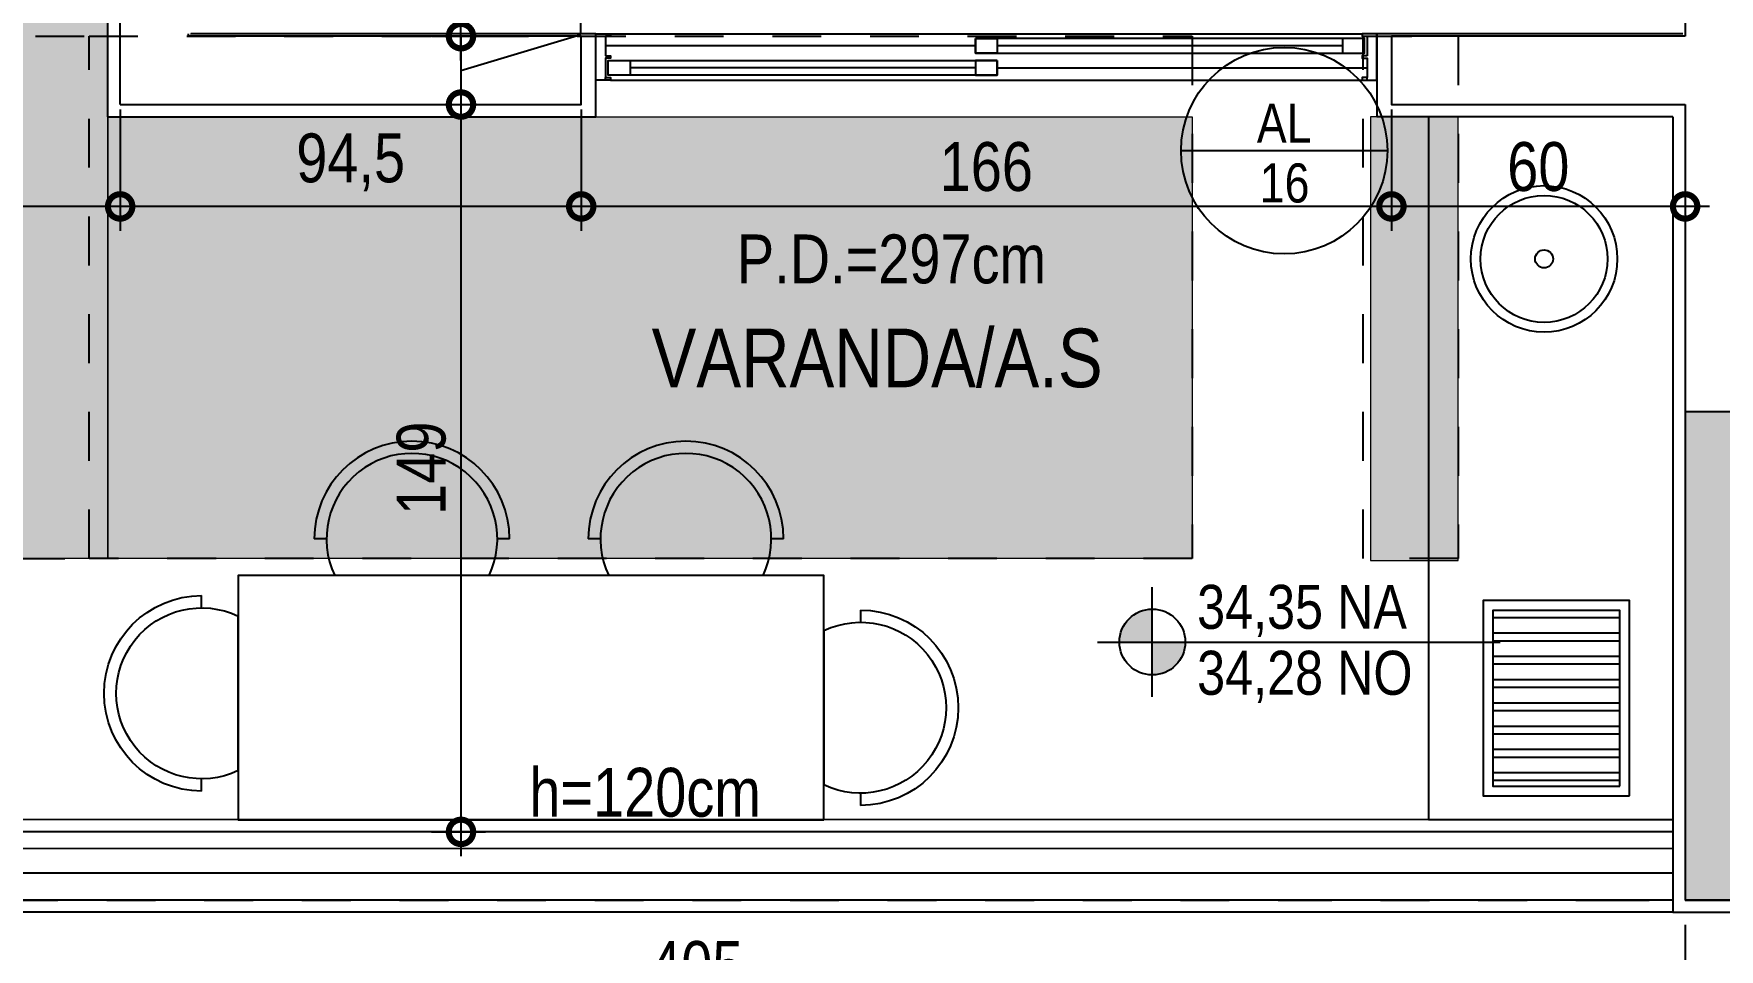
# Model space of a CAD drawing. Header units: metres. Extents: x -23 to 570, y -54 to 184.
# Drawn here: x 27.367 to 30.82, y -3.1 to -1.226 of the extents above; entities that cross this region are included whole.
import ezdxf
from ezdxf.enums import TextEntityAlignment as Align

# ---------------------------------------------------------------- set-up
doc = ezdxf.new("R2010")
doc.units = ezdxf.units.M
doc.header["$PDMODE"] = 35
doc.linetypes.add('DASHEDX2', pattern=[1.5, 1, -0.5])
for name, color, linetype in [('1', 232, 'DASHEDX2'), ('4', 2, 'Continuous'), ('ARQ-DIM', 2, 'Continuous'), ('ARQ-SIM', 1, 'Continuous'), ('ARQ-TXT', 2, 'Continuous'), ('PUC$0$ARQ-ALV ACAB', 4, 'Continuous'), ('PUC$0$ARQ-ALV OSSO', 5, 'Continuous'), ('PUC$0$ARQ-AUX', 7, 'Continuous'), ('PUC$0$ARQ-AUX1', 1, 'Continuous'), ('PUC$0$ARQ-AUX1 @ 1', 1, 'Continuous'), ('PUC$0$ARQ-AUX2', 2, 'Continuous'), ('PUC$0$ARQ-HID', 7, 'Continuous'), ('PUC$0$ARQ-MOB', 7, 'Continuous')]:
    doc.layers.add(name, color=color, linetype=linetype)
doc.layers.add('PUC$0$ARQ-FORRO', color=9, linetype='Continuous', lineweight=5)
doc.styles.add('Adesa', font='ARIALN.TTF')
doc.dimstyles.new('ADESA 1-0050', dxfattribs={"dimtxt": 0.1, "dimasz": 0.1, "dimexe": 0.05, "dimexo": 0.05, "dimgap": 0.03, "dimtad": 1, "dimdec": 1, "dimlfac": 100, "dimzin": 12, "dimtxsty": 'Adesa', "dimblk": 'DOTSMALL', "dimcen": 1, "dimdle": 0.05, "dimclrd": 1, "dimclre": 1, "dimclrt": 256, "dimazin": 3, "dimtm": 1e-09, "dimtfac": 1, "dimtdec": 1, "dimtmove": 1, "dimatfit": 0, "dimldrblk": 'DOTSMALL', "dimfxl": 0.8, "dimtvp": 2, "dimtolj": 1, "dimtzin": 0, "dimarcsym": 0})

# ---------------------------------------------------------------- blocks, each defined once
blk = doc.blocks.new('_DotSmall')
at = {"color": 0, "linetype": 'ByBlock', "const_width": 0.5}
blk.add_lwpolyline([(-0.0625, 0, 1), (0.0625, 0, 1)], format="xyb", close=True, dxfattribs=at)
blk = doc.blocks.new('*D199')
at = {"layer": 'ARQ-DIM', "color": 1, "lineweight": -2, "transparency": 16777216}
for p, q in [((30.1483, -1.3807), (30.1483, -1.6294)), ((30.75, -1.415), (30.75, -1.6294)), ((30.8, -1.5794), (30.0983, -1.5794))]:
    blk.add_line(p, q, dxfattribs=at)
at = {"layer": 'Defpoints', "color": 0, "transparency": 16777216}
for p in [(30.1483, -1.3307, 0), (30.75, -1.365, 0), (30.1483, -1.5794)]:
    blk.add_point(p, dxfattribs=at)
at = {"layer": 'ARQ-DIM', "color": 1, "lineweight": -2, "transparency": 16777216, "xscale": 0.1, "yscale": 0.1, "zscale": 0.1, "rotation": 180}
blk.add_blockref('_DotSmall', (30.1483, -1.5794), dxfattribs=at)
at = {"layer": 'ARQ-DIM', "color": 1, "lineweight": -2, "transparency": 16777216, "xscale": 0.1, "yscale": 0.1, "zscale": 0.1}
blk.add_blockref('_DotSmall', (30.75, -1.5794), dxfattribs=at)
at = {"layer": 'ARQ-DIM', "transparency": 16777216, "insert": (30.4492, -1.4984), "char_height": 0.1, "attachment_point": 5, "style": 'Adesa'}
blk.add_mtext('\\A1;60', dxfattribs=at)
blk = doc.blocks.new('*D200')
at = {"layer": 'ARQ-DIM', "color": 1, "lineweight": -2, "transparency": 16777216}
for p, q in [((28.4883, -1.3807), (28.4883, -1.6294)), ((30.1483, -1.3807), (30.1483, -1.6294)), ((30.1983, -1.5794), (28.4383, -1.5794))]:
    blk.add_line(p, q, dxfattribs=at)
at = {"layer": 'Defpoints', "color": 0, "transparency": 16777216}
for p in [(28.4883, -1.3307, 0), (30.1483, -1.3307, 0), (28.4883, -1.5794)]:
    blk.add_point(p, dxfattribs=at)
at = {"layer": 'ARQ-DIM', "color": 1, "lineweight": -2, "transparency": 16777216, "xscale": 0.1, "yscale": 0.1, "zscale": 0.1, "rotation": 180}
blk.add_blockref('_DotSmall', (28.4883, -1.5794), dxfattribs=at)
at = {"layer": 'ARQ-DIM', "color": 1, "lineweight": -2, "transparency": 16777216, "xscale": 0.1, "yscale": 0.1, "zscale": 0.1}
blk.add_blockref('_DotSmall', (30.1483, -1.5794), dxfattribs=at)
at = {"layer": 'ARQ-DIM', "transparency": 16777216, "insert": (29.3183, -1.4984), "char_height": 0.1, "attachment_point": 5, "style": 'Adesa'}
blk.add_mtext('\\A1;166', dxfattribs=at)
blk = doc.blocks.new('*D201')
at = {"layer": 'ARQ-DIM', "color": 1, "lineweight": -2, "transparency": 16777216}
for p, q in [((27.5437, -1.3807), (27.5437, -1.6294)), ((28.4883, -1.3807), (28.4883, -1.6294)), ((28.5383, -1.5794), (27.4937, -1.5794))]:
    blk.add_line(p, q, dxfattribs=at)
at = {"layer": 'Defpoints', "color": 0, "transparency": 16777216}
for p in [(27.5437, -1.3307, 0), (28.4883, -1.3307, 0), (27.5437, -1.5794)]:
    blk.add_point(p, dxfattribs=at)
at = {"layer": 'ARQ-DIM', "color": 1, "lineweight": -2, "transparency": 16777216, "xscale": 0.1, "yscale": 0.1, "zscale": 0.1, "rotation": 180}
blk.add_blockref('_DotSmall', (27.5437, -1.5794), dxfattribs=at)
at = {"layer": 'ARQ-DIM', "color": 1, "lineweight": -2, "transparency": 16777216, "xscale": 0.1, "yscale": 0.1, "zscale": 0.1}
blk.add_blockref('_DotSmall', (28.4883, -1.5794), dxfattribs=at)
at = {"layer": 'ARQ-DIM', "transparency": 16777216, "insert": (28.016, -1.4893), "char_height": 0.1, "attachment_point": 5, "style": 'Adesa'}
blk.add_mtext('\\A1;94,5', dxfattribs=at)
blk = doc.blocks.new('*D202')
at = {"layer": 'ARQ-DIM', "color": 1, "lineweight": -2, "transparency": 16777216}
for p, q in [((27.5437, -1.3807), (27.5437, -1.6294)), ((25.7, -1.415), (25.7, -1.6294)), ((27.5937, -1.5794), (25.65, -1.5794))]:
    blk.add_line(p, q, dxfattribs=at)
at = {"layer": 'Defpoints', "color": 0, "transparency": 16777216}
for p in [(27.5437, -1.3307, 0), (25.7, -1.365, 0), (25.7, -1.5794)]:
    blk.add_point(p, dxfattribs=at)
at = {"layer": 'ARQ-DIM', "color": 1, "lineweight": -2, "transparency": 16777216, "xscale": 0.1, "yscale": 0.1, "zscale": 0.1, "rotation": 180}
blk.add_blockref('_DotSmall', (25.7, -1.5794), dxfattribs=at)
at = {"layer": 'ARQ-DIM', "color": 1, "lineweight": -2, "transparency": 16777216, "xscale": 0.1, "yscale": 0.1, "zscale": 0.1}
blk.add_blockref('_DotSmall', (27.5437, -1.5794), dxfattribs=at)
at = {"layer": 'ARQ-DIM', "transparency": 16777216, "insert": (26.6219, -1.4984), "char_height": 0.1, "attachment_point": 5, "style": 'Adesa'}
blk.add_mtext('\\A1;184', dxfattribs=at)
blk = doc.blocks.new('*D242')
at = {"layer": 'ARQ-DIM', "color": 1, "lineweight": -2, "transparency": 16777216}
for p, q in [((26.7, -2.9792), (26.7, -3.2653)), ((30.75, -3.0502), (30.75, -3.2653)), ((30.8, -3.2153), (26.65, -3.2153))]:
    blk.add_line(p, q, dxfattribs=at)
at = {"layer": 'Defpoints', "color": 0, "transparency": 16777216}
for p in [(26.7, -2.9292), (30.75, -3.0002, 0), (26.7, -3.2153)]:
    blk.add_point(p, dxfattribs=at)
at = {"layer": 'ARQ-DIM', "color": 1, "lineweight": -2, "transparency": 16777216, "xscale": 0.1, "yscale": 0.1, "zscale": 0.1, "rotation": 180}
blk.add_blockref('_DotSmall', (26.7, -3.2153), dxfattribs=at)
at = {"layer": 'ARQ-DIM', "color": 1, "lineweight": -2, "transparency": 16777216, "xscale": 0.1, "yscale": 0.1, "zscale": 0.1}
blk.add_blockref('_DotSmall', (30.75, -3.2153), dxfattribs=at)
at = {"layer": 'ARQ-DIM', "transparency": 16777216, "insert": (28.725, -3.1342), "char_height": 0.1, "attachment_point": 5, "style": 'Adesa'}
blk.add_mtext('\\A1;405', dxfattribs=at)
blk = doc.blocks.new('*D304')
at = {"layer": 'ARQ-DIM', "color": 1, "lineweight": -2, "transparency": 16777216}
for p, q in [((28.242, -1.2808), (28.242, 3.6155)), ((28.1818, 3.5655), (28.292, 3.5655)), ((28.1818, -1.2308), (28.292, -1.2308))]:
    blk.add_line(p, q, dxfattribs=at)
at = {"layer": 'Defpoints', "color": 0, "transparency": 16777216}
for p in [(28.1318, 3.5655, 0), (28.242, 3.5655), (28.1318, -1.2308)]:
    blk.add_point(p, dxfattribs=at)
at = {"layer": 'ARQ-DIM', "color": 1, "lineweight": -2, "transparency": 16777216, "xscale": 0.1, "yscale": 0.1, "zscale": 0.1}
for p, rotation in [((28.242, 3.5655), 90), ((28.242, -1.2308), 270)]:
    blk.add_blockref('_DotSmall', p, dxfattribs=dict(at, rotation=rotation))
at = {"layer": 'ARQ-DIM', "transparency": 16777216, "insert": (28.161, 1.1674), "char_height": 0.1, "attachment_point": 5, "rotation": 90, "style": 'Adesa'}
blk.add_mtext('\\A1;480', dxfattribs=at)
blk = doc.blocks.new('*D305')
at = {"layer": 'ARQ-DIM', "color": 1, "lineweight": -2, "transparency": 16777216}
for p, q in [((28.4877, -1.2271), (28.4877, -1.0576)), ((28.242, -1.2308), (28.242, -1.1308)), ((28.1818, -1.2308), (28.292, -1.2308)), ((28.242, -1.3008), (28.4877, -1.2271)), ((28.242, -1.2308), (28.242, -1.3708)), ((28.242, -1.2308), (28.242, -1.3708)), ((28.1818, -1.3708), (28.292, -1.3708)), ((28.242, -1.3708), (28.242, -1.4708))]:
    blk.add_line(p, q, dxfattribs=at)
at = {"layer": 'Defpoints', "color": 0, "transparency": 16777216}
for p in [(28.1318, -1.2308, 0), (28.1318, -1.3708, 0), (28.242, -1.3708)]:
    blk.add_point(p, dxfattribs=at)
at = {"layer": 'ARQ-DIM', "color": 1, "lineweight": -2, "transparency": 16777216, "xscale": 0.1, "yscale": 0.1, "zscale": 0.1}
for p, rotation in [((28.242, -1.2308), 270), ((28.242, -1.3708), 90)]:
    blk.add_blockref('_DotSmall', p, dxfattribs=dict(at, rotation=rotation))
at = {"layer": 'ARQ-DIM', "transparency": 16777216, "insert": (28.4074, -1.1423), "char_height": 0.1, "attachment_point": 5, "rotation": 90, "style": 'Adesa'}
blk.add_mtext('\\A1;14', dxfattribs=at)
blk = doc.blocks.new('*D306')
at = {"layer": 'ARQ-DIM', "color": 1, "lineweight": -2, "transparency": 16777216}
for p, q in [((28.242, -1.3208), (28.242, -2.91)), ((28.1818, -1.3708), (28.292, -1.3708)), ((28.1818, -2.86), (28.292, -2.86))]:
    blk.add_line(p, q, dxfattribs=at)
at = {"layer": 'Defpoints', "color": 0, "transparency": 16777216}
for p in [(28.1318, -1.3708), (28.1318, -2.86, 0), (28.242, -2.86)]:
    blk.add_point(p, dxfattribs=at)
at = {"layer": 'ARQ-DIM', "color": 1, "lineweight": -2, "transparency": 16777216, "xscale": 0.1, "yscale": 0.1, "zscale": 0.1}
for p, rotation in [((28.242, -1.3708), 90), ((28.242, -2.86), 270)]:
    blk.add_blockref('_DotSmall', p, dxfattribs=dict(at, rotation=rotation))
at = {"layer": 'ARQ-DIM', "transparency": 16777216, "insert": (28.161, -2.1154), "char_height": 0.1, "attachment_point": 5, "rotation": 90, "style": 'Adesa'}
blk.add_mtext('\\A1;149', dxfattribs=at)
blk = doc.blocks.new('TIPO COTA$0$Chamada_planta')
at = {"layer": 'ARQ-SIM'}
blk.add_line((-1.409, 0), (1.409, 0), dxfattribs=at)
blk.add_circle((0, 0), 1.409, dxfattribs=at)
at = {"layer": 'ARQ-SIM', "color": 2, "style": 'Adesa'}
for tag, p in [('NUMERO', (0, 0.234)), ('C.D.', (0, -0.272))]:
    blk.add_attdef(tag, text='', height=0.5, dxfattribs=at).set_placement(p, align=Align.MIDDLE_CENTER)
blk = doc.blocks.new('NipAcOs')
at = {"layer": 'ARQ-SIM'}
h = blk.add_hatch(color=256, dxfattribs=at)
h.dxf.hatch_style = 1
h.paths.add_polyline_path([(0, 0.15, 0.414214), (-0.15, 0), (0, 0)])
h.paths.add_polyline_path([(0.15, 0), (0, 0), (0, -0.15, 0.414214)])
for p, q in [((0, -0.25), (0, 0.25)), ((-0.25, 0), (0.15, 0)), ((0.15, 0), (1.5834, 0))]:
    blk.add_line(p, q, dxfattribs=at)
blk.add_circle((0, 0), 0.15, dxfattribs=at)
at = {"style": 'Adesa'}
for p in [(0.204, 0.06), (0.204, -0.24)]:
    blk.add_attdef('000,00', p, '', height=0.2, dxfattribs=at)
blk = doc.blocks.new('*U2431')
at = {"color": 0, "linetype": 'ByBlock', "ltscale": 0.5}
for points in [[(0.02, -0.045), (0.03, -0.045), (0.03, -0.05), (0.02, -0.05), (0.02, -0.09), (0.03, -0.09), (0.03, -0.095), (0.02, -0.095), (0.02, -0.09), (0.03, -0.09), (0.03, -0.095), (0, -0.095), (0, 0), (0.03, 0), (0.03, -0.005), (0.02, -0.005), (0.02, -0.045)], [(1.58, -0.045), (1.57, -0.045), (1.57, -0.05), (1.58, -0.05), (1.58, -0.09), (1.57, -0.09), (1.57, -0.095), (1.58, -0.095), (1.58, -0.09), (1.57, -0.09), (1.57, -0.095), (1.6, -0.095), (1.6, 0), (1.57, 0), (1.57, -0.005), (1.58, -0.005), (1.58, -0.045)], [(0.025, -0.01), (0.07, -0.01), (0.07, -0.04), (0.025, -0.04)], [(0.8225, -0.01), (0.7775, -0.01), (0.7775, -0.04), (0.8225, -0.04)], [(0.7775, -0.055), (0.8225, -0.055), (0.8225, -0.085), (0.7775, -0.085)], [(1.575, -0.055), (1.53, -0.055), (1.53, -0.085), (1.575, -0.085)]]:
    blk.add_lwpolyline(points, close=True, dxfattribs=at)
at = {"color": 8, "linetype": 'ByBlock', "ltscale": 0.5}
for points in [[(1.57, 0), (0.03, 0)], [(0.8225, -0.025), (1.58, -0.025)], [(0.7775, -0.07), (0.02, -0.07)], [(1.57, -0.095), (0.03, -0.095)]]:
    blk.add_lwpolyline(points, dxfattribs=at)
at = {"color": 7, "linetype": 'ByBlock', "ltscale": 0.5}
for points in [[(0.8225, -0.01), (0.8225, -0.04), (0.025, -0.04), (0.025, -0.01)], [(0.7775, -0.055), (0.7775, -0.085), (1.575, -0.085), (1.575, -0.055)]]:
    blk.add_lwpolyline(points, close=True, dxfattribs=at)
for points in [[(0.07, -0.025), (0.7775, -0.025)], [(0.8225, -0.07), (1.53, -0.07)]]:
    blk.add_lwpolyline(points, dxfattribs=at)
blk = doc.blocks.new('PUC$0$planta tipo 5 puc')
at = {"layer": 'PUC$0$ARQ-ALV ACAB'}
for p, q in [((-30.8167, 3.0245, 0), (-34.8167, 3.0243, 0)), ((-34.8167, 2.8343, 0), (-30.8167, 2.8346, 0))]:
    blk.add_line(p, q, dxfattribs=at)
at = {"layer": 'PUC$0$ARQ-ALV ACAB', "elevation": 0}
for points in [[(-30.8167, 1.975), (-30.8167, 2.8346), (-30.8167, 2.8346), (-30.8167, 3.0245), (-30.4167, 3.0243), (-30.4167, 2.7547), (-30.2132, 2.7548), (-30.2132, 2.5748), (-30.3267, 2.5748)], [(-30.8167, 1.396), (-30.8167, 1.975)], [(-30.8167, 1.975), (-30.8167, 1.975)], [(-34.0229, 1.3958), (-34.0229, 0.46)], [(-34.0229, 1.3958), (-33.0234, 1.3958), (-33.0234, 1.2258), (-33.8529, 1.2258), (-33.8529, 1.2258)], [(-30.8167, 1.396), (-31.4234, 1.3958)], [(-30.7967, 1.2258), (-31.4234, 1.2258), (-31.4234, 1.3958)]]:
    blk.add_lwpolyline(points, dxfattribs=at)
at = {"layer": 'PUC$0$ARQ-ALV OSSO', "elevation": 0}
for points in [[(-30.7917, 2), (-30.7917, 2.8595), (-30.7917, 2.8595), (-30.7917, 2.9995), (-30.4417, 2.9993)], [(-30.7917, 1.371), (-30.7917, 2)], [(-33.9979, 1.3708), (-33.9979, 0.435)], [(-33.9979, 1.3708), (-33.0534, 1.3708), (-33.0534, 1.2308), (-33.8579, 1.2308), (-33.8579, 1.2259)], [(-30.7917, 1.2308), (-31.3934, 1.2308), (-31.3934, 1.3708), (-30.7917, 1.371)], [(-30.7917, 0.0306), (-30.7917, 1.2308)]]:
    blk.add_lwpolyline(points, dxfattribs=at)
at = {"layer": 'PUC$0$ARQ-AUX', "elevation": 0}
for points in [[(-34.8167, 2.9993), (-30.8167, 2.9993)], [(-34.8167, 2.8593), (-30.8167, 2.8593)]]:
    blk.add_lwpolyline(points, dxfattribs=at)
at = {"layer": 'PUC$0$ARQ-AUX1'}
blk.add_lwpolyline([(-30.7917, 2.9993), (-30.7917, 2.9993)], close=True, dxfattribs=at)
at = {"layer": 'PUC$0$ARQ-AUX2', "elevation": 0}
for points in [[(-30.8167, 2.9445), (-34.8167, 2.9443)], [(-30.8167, 2.8945), (-34.8167, 2.8943)]]:
    blk.add_lwpolyline(points, dxfattribs=at)
at = {"layer": 'PUC$0$ARQ-AUX1 @ 1', "rotation": 180}
blk.add_blockref('*U2431', (-31.4234, 1.2258, 0), dxfattribs=at)
blk = doc.blocks.new('PUC$0$BCO')
at = {"layer": 'PUC$0$ARQ-MOB'}
blk.add_line((-0.1581, 0), (0.1581, 0), dxfattribs=at)
for points in [[(-0.2, -0.075), (-0.175, -0.075)], [(0.175, -0.075), (0.2, -0.075)]]:
    blk.add_lwpolyline(points, dxfattribs=at)
for radius, start, end in [(0.175, 154.6231, 25.3769), (0.2, 180, 0)]:
    blk.add_arc((0, -0.075), radius, start, end, dxfattribs=at)
blk = doc.blocks.new('PUC$0$layout puc 5')
at = {"layer": 'PUC$0$ARQ-MOB'}
h = blk.add_hatch(dxfattribs=at)
h.set_pattern_fill('ANSI32', color=256, scale=0.005, angle=225)
h.set_pattern_definition([(180, (197.1873, -15.327347), (-3e-18, -0.047625), []), (180, (197.171424, -15.31147), (-3e-18, -0.047625), [])])
h.paths.add_polyline_path([(-5.749, -0.1813), (-5.749, 0.1787), (-6.009, 0.1787), (-6.009, -0.1813)])
at = {"layer": 'PUC$0$ARQ-MOB', "elevation": 0}
blk.add_lwpolyline([(-5.64, 0.6101), (-5.64, -0.25), (-6.1399, -0.2501), (-6.14, 1.1894)], dxfattribs=at)
for points in [[(-7.3793, -0.2499), (-7.3793, 0.2501), (-8.5793, 0.2501), (-8.5793, -0.2499)], [(-5.729, -0.2013), (-5.729, 0.1987), (-6.029, 0.1987), (-6.029, -0.2013)], [(-5.749, -0.1813), (-5.749, 0.1787), (-6.009, 0.1787), (-6.009, -0.1813)]]:
    blk.add_lwpolyline(points, close=True, dxfattribs=at)
at = {"layer": 'PUC$0$ARQ-MOB'}
for radius in [0.15, 0.13, 0.0184]:
    blk.add_circle((-5.9039, 0.8983, 0), radius, dxfattribs=at)
at = {"layer": 'PUC$0$ARQ-MOB', "rotation": 180}
for p in [(-8.2235, 0.2501, 0), (-7.6622, 0.2501, 0)]:
    blk.add_blockref('PUC$0$BCO', p, dxfattribs=at)
at = {"layer": 'PUC$0$ARQ-MOB'}
for p, xscale, rotation in [((-8.5793, 0.0088, 0), -1, 270), ((-7.3793, -0.0206, 0), -1.000000000000001, 90)]:
    blk.add_blockref('PUC$0$BCO', p, dxfattribs=dict(at, xscale=xscale, rotation=rotation))
blk = doc.blocks.new('PUC$0$pl forro 5')
at = {"layer": 'PUC$0$ARQ-FORRO'}
h = blk.add_hatch(color=256, dxfattribs=at)
h.dxf.hatch_style = 1
h.paths.add_polyline_path([(0.7003, -0.4858), (0.7003, -0.17), (1.8037, -0.17), (1.8037, -2.0101), (0.9539, -2.0101), (0.9539, -2.5443), (0.01, -2.5443), (0.01, -0.4858)])
h.paths.add_polyline_path([(4.0251, -2.0101), (1.8037, -2.0101), (1.8037, -1.1058), (4.0251, -1.1058)])
h.paths.add_polyline_path([(4.3903, -2.0147), (4.5701, -2.0147), (4.5701, -1.1058), (4.3903, -1.1058)])
h.paths.add_polyline_path([(0.0609, -1.344), (0.3109, -1.344), (0.3109, -1.644), (0.0609, -1.644)], flags=16)
at = {"layer": 'PUC$0$ARQ-FORRO', "elevation": 0}
for points in [[(0.7003, -0.4858), (0.7003, -0.17), (1.8037, -0.17), (1.8037, -2.0101), (0.9539, -2.0101), (0.9539, -2.5443), (0.01, -2.5443), (0.01, -0.4858)], [(4.0251, -2.0101), (1.8037, -2.0101), (1.8037, -1.1058), (4.0251, -1.1058)], [(4.3903, -2.0147), (4.5701, -2.0147), (4.5701, -1.1058), (4.3903, -1.1058)]]:
    blk.add_lwpolyline(points, close=True, dxfattribs=at)
blk = doc.blocks.new('PUC')
at = {"layer": 'PUC$0$ARQ-FORRO'}
blk.add_blockref('PUC$0$pl forro 5', (25.715, -0.2899, 0), dxfattribs=at)
at = {"layer": 'PUC$0$ARQ-HID', "xscale": -1, "rotation": 180}
blk.add_blockref('PUC$0$planta tipo 5 puc', (61.5417, 0.0001, 0), dxfattribs=at)
at = {"layer": 'PUC$0$ARQ-MOB', "color": 6}
blk.add_blockref('PUC$0$layout puc 5', (36.365, -2.5851, 0), dxfattribs=at)
blk = doc.blocks.new('est-lo-07-6sb-r00')
at = {"layer": '4'}
h = blk.add_hatch(color=8, dxfattribs=at)
h.dxf.hatch_style = 1
h.paths.add_polyline_path([(213.004314, 592.98646), (232.004314, 592.98646), (232.004314, 743.98646), (213.004314, 743.98646)], flags=17)
h.paths.add_polyline_path([(517.003016, 942.98646), (353.003016, 942.98646), (353.003016, 923.986062), (498.003016, 923.986062), (498.003016, 465.008359), (498.003039, 465.008359), (498.003039, 450.008359), (498.003039, 395.98646), (517.003016, 395.98646)])
h.paths.add_polyline_path([(3672.003309, 253.001099), (3672.003309, 388.001099), (3637.003309, 388.001099), (3637.003309, 253.001099)])
h.paths.add_polyline_path([(3637.003309, 942.98646), (3637.003194, 872.98646), (3653.003309, 872.98646), (3653.003309, 599.001099), (3637.003309, 599.001099), (3637.003309, 539.001099), (3672.003309, 539.001099), (3672.003309, 942.98646)])
h.paths.add_polyline_path([(3672.003424, 102.001099), (3637.003309, 102.001099), (3637.003309, 42.001099), (3653.003307, 42.001099), (3653.003307, -229.998901), (3637.003309, -229.998901), (3637.003309, -299.998901), (3672.003424, -299.998901)])
h.paths.add_polyline_path([(3075.003309, -299.999844), (3110.003309, -299.999844), (3110.003309, -199.999844), (3075.003309, -199.999844)])
h.paths.add_polyline_path([(3075.003309, 270.500177), (3110.003309, 270.500177), (3110.003309, 370.500177), (3075.003309, 370.500177)])
h.paths.add_polyline_path([(520.003309, 942.98646), (520.003309, 395.98646), (555.003309, 395.98646), (555.003309, 451.98646), (539.003309, 451.98646), (539.003309, 872.98646), (555.003309, 872.98646), (555.003309, 942.98646)])
h.paths.add_polyline_path([(-2102.995138, 253.000177), (-2102.995138, 388.000177), (-2137.995138, 388.000177), (-2137.995138, 253.000177)])
h.paths.add_polyline_path([(-2137.995138, 101.999935), (-2137.995138, -299.999844), (-2102.995138, -299.999844), (-2102.995138, -229.999844), (-2118.995138, -229.999844), (-2118.995138, 41.999935), (-2102.995138, 41.999935), (-2102.995138, 101.999935)])
h.paths.add_polyline_path([(-2137.995141, 942.98646), (-2137.995141, 538.988972), (-2102.995141, 538.988972), (-2102.995141, 598.988972), (-2118.995141, 598.988972), (-2118.995141, 872.98646), (-2102.995141, 872.98646), (-2102.995141, 942.98646)])
h.paths.add_polyline_path([(520.003309, 245.003526), (520.003309, -299.999844), (555.003309, -299.999844), (555.003309, -229.999844), (539.003309, -229.999844), (539.003309, 185.003526), (555.003309, 185.003526), (555.003309, 245.003526)])
h.paths.add_polyline_path([(-34.995574, 942.98646), (-34.995574, 872.98646), (-18.995574, 872.98646), (-18.995574, 455.98646), (-34.995574, 455.98646), (-34.995574, 395.98646), (232.004426, 395.98646), (232.004426, 481.98646), (213.004426, 481.98646), (213.004426, 414.98646), (0.004426, 414.98646), (0.004426, 923.98646), (213.004426, 923.98646), (213.004426, 854.98646), (232.004426, 854.98646), (232.004426, 923.98646), (252.004426, 923.98646), (252.004426, 942.98646)])
h.paths.add_polyline_path([(3075.003309, 842.98646), (3110.003309, 842.98646), (3110.003309, 942.98646), (3075.003309, 942.98646)])
h.paths.add_polyline_path([(2530.003309, -299.999844), (2570.003309, -299.999844), (2570.003309, -199.999844), (2530.003309, -199.999844)])
h.paths.add_polyline_path([(2530.003309, 145.003526), (2570.003309, 145.003526), (2570.003309, 245.003526), (2530.003309, 245.003526)])
h.paths.add_polyline_path([(2530.003309, 395.98646), (2570.003309, 395.98646), (2570.003309, 495.98646), (2530.003309, 495.98646)])
h.paths.add_polyline_path([(2530.003309, 842.98646), (2570.003309, 842.98646), (2570.003309, 942.98646), (2530.003309, 942.98646)])
h.paths.add_polyline_path([(1995.003309, -299.999844), (2030.003309, -299.999844), (2030.003309, -199.999844), (1995.003309, -199.999844)])
h.paths.add_polyline_path([(1995.003309, 145.003526), (2030.003309, 145.003526), (2030.003309, 245.003526), (1995.003309, 245.003526)])
h.paths.add_polyline_path([(1995.003309, 395.98646), (2030.003309, 395.98646), (2030.003309, 495.98646), (1995.003309, 495.98646)])
h.paths.add_polyline_path([(1995.003309, 842.98646), (2030.003309, 842.98646), (2030.003309, 942.98646), (1995.003309, 942.98646)])
h.paths.add_polyline_path([(1460.003309, -299.999844), (1495.003309, -299.999844), (1495.003309, -199.999844), (1460.003309, -199.999844)])
h.paths.add_polyline_path([(1460.003309, 145.003526), (1495.003309, 145.003526), (1495.003309, 245.003526), (1460.003309, 245.003526)])
h.paths.add_polyline_path([(1460.176641, 395.98646), (1495.176641, 395.98646), (1495.176641, 495.98646), (1460.176641, 495.98646)])
h.paths.add_polyline_path([(1460.003309, 842.98646), (1495.003309, 842.98646), (1495.003309, 942.98646), (1460.003309, 942.98646)])
h.paths.add_polyline_path([(925.003309, -299.999844), (960.003309, -299.999844), (960.003309, -199.999844), (925.003309, -199.999844)])
h.paths.add_polyline_path([(925.003309, 145.003526), (960.003309, 145.003526), (960.003309, 245.003526), (925.003309, 245.003526)])
h.paths.add_polyline_path([(925.003309, 395.98646), (960.003309, 395.98646), (960.003309, 495.98646), (925.003309, 495.98646)])
h.paths.add_polyline_path([(925.003309, 842.98646), (960.003309, 842.98646), (960.003309, 942.98646), (925.003309, 942.98646)])
h.paths.add_polyline_path([(-1582.999721, -299.999844), (-1547.999721, -299.999844), (-1547.999721, -199.999844), (-1582.999721, -199.999844)])
h.paths.add_polyline_path([(-500.999721, -299.999844), (-465.999721, -299.999844), (-465.999721, -199.999844), (-500.999721, -199.999844)])
h.paths.add_polyline_path([(-1042.999721, -299.999844), (-1002.999721, -299.999844), (-1002.999721, -199.999844), (-1042.999721, -199.999844)])
h.paths.add_polyline_path([(-500.999721, 145.003526), (-465.999721, 145.003526), (-465.999721, 245.003526), (-500.999721, 245.003526)])
h.paths.add_polyline_path([(-1042.999721, 145.003526), (-1002.999721, 145.003526), (-1002.999721, 245.003526), (-1042.999721, 245.003526)])
h.paths.add_polyline_path([(-500.999721, 395.98646), (-465.999721, 395.98646), (-465.999721, 495.98646), (-500.999721, 495.98646)])
h.paths.add_polyline_path([(-1042.999721, 395.98646), (-1002.999721, 395.98646), (-1002.999721, 495.98646), (-1042.999721, 495.98646)])
h.paths.add_polyline_path([(-1582.999721, 270.500177), (-1547.999721, 270.500177), (-1547.999721, 370.500177), (-1582.999721, 370.500177)])
h.paths.add_polyline_path([(-500.999721, 842.98646), (-465.999721, 842.98646), (-465.999721, 942.98646), (-500.999721, 942.98646)])
h.paths.add_polyline_path([(-1042.999721, 842.98646), (-1002.999721, 842.98646), (-1002.999721, 942.98646), (-1042.999721, 942.98646)])
h.paths.add_polyline_path([(-1582.999721, 842.98646), (-1547.999721, 842.98646), (-1547.999721, 942.98646), (-1582.999721, 942.98646)])
h.paths.add_polyline_path([(-35, 245.003526), (-35, 185.003526), (-19, 185.003526), (-19, -230), (-35, -230), (-35, -300), (517, -300), (517, 245), (498, 245), (498, -281), (0, -281), (0, -19), (255, -19), (255, 245.003526), (178.5, 245.003526), (178.5, 226.003526), (236, 226.003526), (236, 0), (0, 0), (0, 226.003526), (57.5, 226.003526), (57.5, 245.003526)])
at = {"layer": '1'}
for p, q in [((2737.007338, -123.076524), (2748.007338, -123.076524)), ((2713.007338, -229.999844), (2748.007338, -229.999844))]:
    blk.add_line(p, q, dxfattribs=at)
for points in [[(2748.007338, -229.999844), (2748.007338, -123.076524)], [(2748.007338, -123.076524), (2974.010604, -123.076524)], [(2974.010604, -123.076524), (2974.010604, -229.999844)], [(3009.010604, -123.076524), (3028.508629, -123.076524)], [(3009.010604, -229.999844), (3009.010604, -123.076524)], [(3028.508629, -123.076524), (3028.508629, -229.999844)], [(2974.010604, -229.999844), (2748.007338, -229.999844)], [(3028.508629, -229.999844), (3009.010604, -229.999844)], [(2731.616889, -299.999844), (2992.618591, -299.999844)], [(2992.618591, -299.999844), (3057.618528, -299.999844)], [(3057.618528, -299.999844), (3075.003309, -299.999844)]]:
    blk.add_lwpolyline(points, dxfattribs=at)
at = {"layer": '4', "linetype": 'Continuous'}
blk.add_lwpolyline([(3075.003309, -299.999844), (3110.003309, -299.999844), (3110.003309, -199.999844), (3075.003309, -199.999844), (3075.003309, -299.999844)], dxfattribs=at)

msp = doc.modelspace()

# ---------------------------------------------------------------- block references
msp.add_blockref('PUC', (0, 0))
at = {"linetype": 'Continuous', "xscale": 0.01, "yscale": 0.01, "zscale": 0.01}
msp.add_blockref('est-lo-07-6sb-r00', (0, 0), dxfattribs=at)
at = {"layer": 'ARQ-SIM'}
ref = msp.add_blockref('TIPO COTA$0$Chamada_planta', (29.9286, -1.4652), dxfattribs=dict(at, xscale=0.15, yscale=0.15, zscale=0.15))
ref.add_attrib('NUMERO', 'AL', dxfattribs={"color": 2, "height": 0.08, "style": 'Adesa'}).set_placement((29.9286, -1.4089), align=Align.MIDDLE_CENTER)
ref.add_attrib('C.D.', '16', dxfattribs={"color": 2, "height": 0.08, "style": 'Adesa'}).set_placement((29.9294, -1.5313), align=Align.MIDDLE_CENTER)
ref = msp.add_blockref('NipAcOs', (29.6584, -2.4712), dxfattribs=dict(at, xscale=0.45, yscale=0.45, zscale=0.45))
ref.add_attrib('000,00', '34,28 NO', (29.7502, -2.5792), dxfattribs={"layer": '0', "color": 2, "height": 0.09, "style": 'Adesa'})
ref.add_attrib('000,00', '34,35 NA', (29.7502, -2.4442), dxfattribs={"layer": '0', "color": 2, "height": 0.09, "style": 'Adesa'})

# ---------------------------------------------------------------- texts
at = {"layer": 'ARQ-TXT', "style": 'Adesa'}
for s, height, p in [('P.D.=297cm', 0.1, (29.124, -1.6868, 0)), ('VARANDA/A.S', 0.12, (29.0946, -1.8872, 0)), ('h=120cm', 0.1, (28.6192, -2.7769, 0))]:
    msp.add_text(s, height=height, dxfattribs=at).set_placement(p, align=Align.MIDDLE)

# ---------------------------------------------------------------- dimensions: what is measured, and where the dimension line sits
at = {"layer": 'ARQ-DIM'}
for base, p1, p2, angle, picture, middle in [((28.242, 3.5655), (28.1318, -1.2308), (28.1318, 3.5655, 0), 270, '*D304', (28.161, 1.1674)), ((25.7, -1.5794), (27.5437, -1.3307, 0), (25.7, -1.365, 0), 180, '*D202', (26.6219, -1.4984)), ((28.242, -2.86), (28.1318, -1.3708), (28.1318, -2.86, 0), 270, '*D306', (28.161, -2.1154)), ((30.1483, -1.5794), (30.75, -1.365, 0), (30.1483, -1.3307, 0), 180, '*D199', (30.4492, -1.4984)), ((26.7, -3.2153), (30.75, -3.0002, 0), (26.7, -2.9292), 180, '*D242', (28.725, -3.1342))]:
    dim = msp.add_linear_dim(base=base, p1=p1, p2=p2, angle=angle, dimstyle='ADESA 1-0050', override={"dimdec": 0}, dxfattribs=at)
    dim.commit()
    dim.dimension.update_dxf_attribs({"geometry": picture, "text_midpoint": middle})
for base, p1, p2, angle, picture, middle in [((28.242, -1.3708, 0), (28.1318, -1.2308), (28.1318, -1.3708), 270, '*D305', (28.4074, -1.1971, 0)), ((27.5437, -1.5794), (28.4883, -1.3307, 0), (27.5437, -1.3307, 0), 180, '*D201', (28.016, -1.4893)), ((28.4883, -1.5794), (30.1483, -1.3307, 0), (28.4883, -1.3307, 0), 180, '*D200', (29.3183, -1.4984))]:
    dim = msp.add_linear_dim(base=base, p1=p1, p2=p2, angle=angle, dimstyle='ADESA 1-0050', dxfattribs=at)
    dim.commit()
    dim.dimension.update_dxf_attribs({"geometry": picture, "text_midpoint": middle})

doc.saveas('drawing.dxf')
